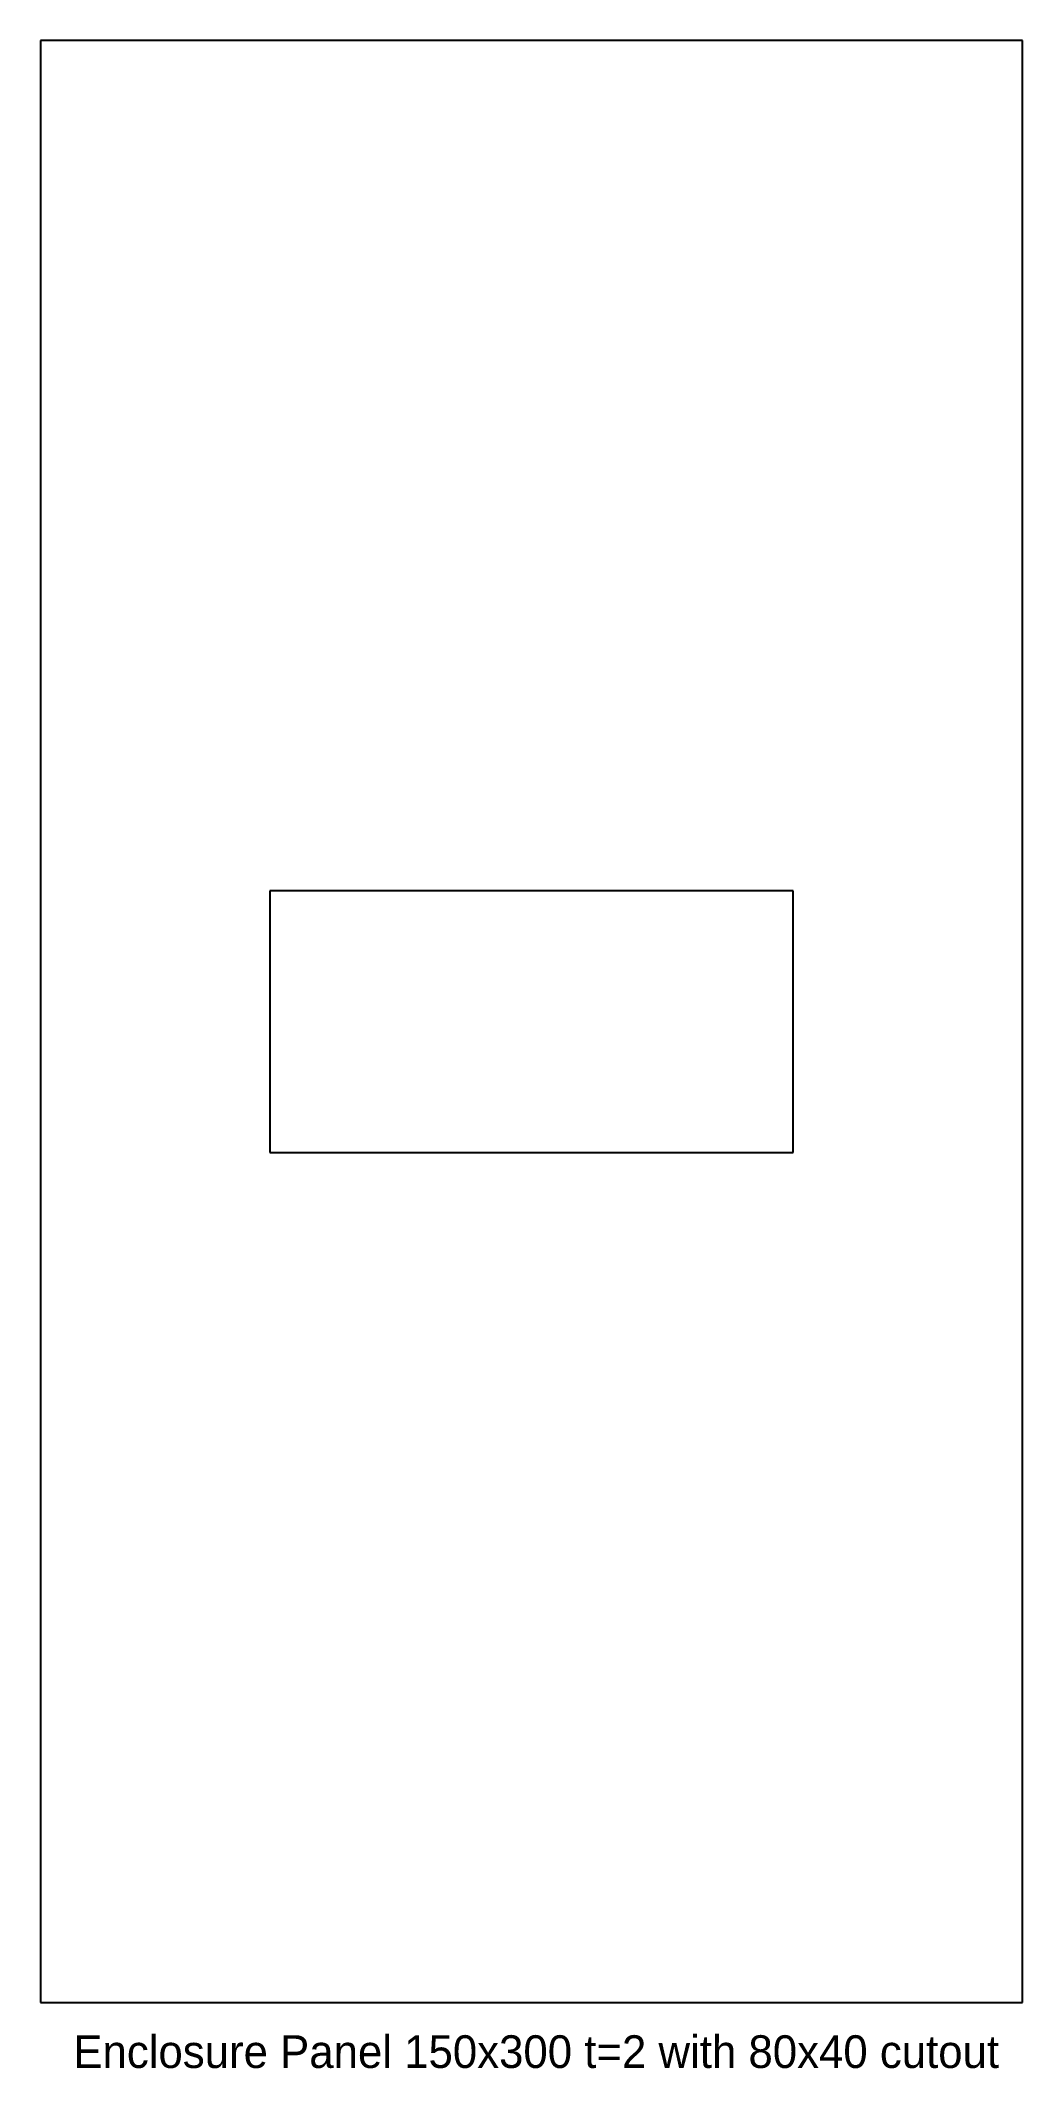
# Model space of a CAD drawing. Extents: x 0 to 150, y -10 to 300.
import ezdxf

# ---------------------------------------------------------------- set-up
doc = ezdxf.new("R2010")
doc.units = 0
for name, color, linetype in [('HOLES', 1, 'CONTINUOUS'), ('NOTES', 2, 'CONTINUOUS'), ('OUTLINE', 7, 'CONTINUOUS')]:
    doc.layers.add(name, color=color, linetype=linetype)

msp = doc.modelspace()

# ---------------------------------------------------------------- linework, layer by layer
at = {"layer": 'HOLES'}
for p, q in [((115, 170), (35, 170)), ((35, 170), (35, 130)), ((115, 130), (115, 170)), ((35, 130), (115, 130))]:
    msp.add_line(p, q, dxfattribs=at)
at = {"layer": 'OUTLINE'}
for p, q in [((150, 300), (0, 300)), ((0, 300), (0, 0)), ((150, 0), (150, 300)), ((0, 0), (150, 0))]:
    msp.add_line(p, q, dxfattribs=at)

# ---------------------------------------------------------------- texts
at = {"layer": 'NOTES'}
msp.add_text('Enclosure Panel 150x300 t=2 with 80x40 cutout', height=5, dxfattribs=at).set_placement((5, -10))

doc.saveas('drawing.dxf')
